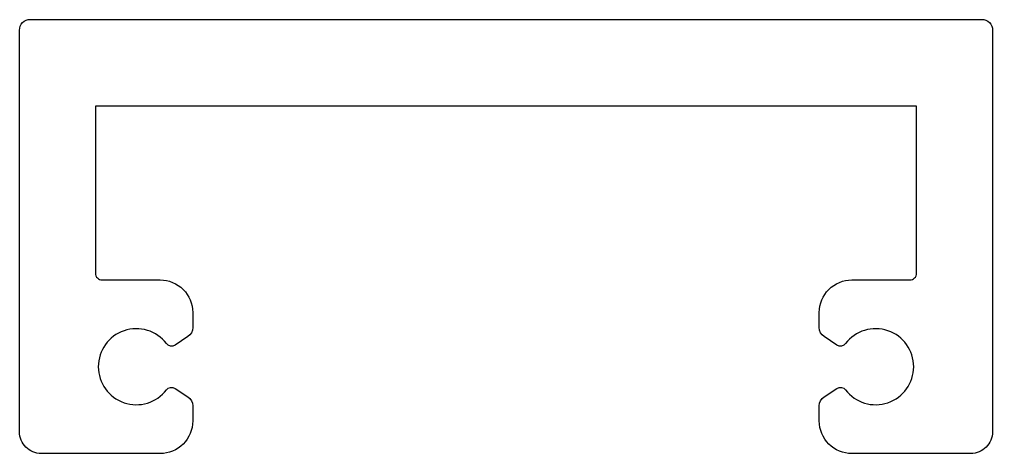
# Model space of a CAD drawing. Extents: x 230.5 to 275.3, y 248.7 to 268.7.
import ezdxf

# ---------------------------------------------------------------- set-up
doc = ezdxf.new("R2010")
doc.units = 0
doc.layers.add('ANA', color=220, linetype='CONTINUOUS')

msp = doc.modelspace()

# ---------------------------------------------------------------- linework, layer by layer
at = {"layer": 'ANA'}
msp.add_lwpolyline([(268.857, 256.698), (271.534, 256.698, 0.414214), (271.834, 256.998), (271.834, 264.698), (234.034, 264.698), (234.034, 256.998, 0.414214), (234.334, 256.698), (237.01, 256.698, -0.414214), (238.51, 255.198), (238.51, 254.501, -0.250158), (238.289, 254.086), (237.707, 253.696, -0.395546), (237.302, 253.763, 2.946182), (237.302, 251.632, -0.395546), (237.707, 251.699), (238.289, 251.309, -0.250158), (238.51, 250.894), (238.51, 250.198, -0.414214), (237.01, 248.698), (231.534, 248.698, -0.414214), (230.534, 249.698), (230.534, 268.198, -0.414214), (231.034, 268.698), (274.834, 268.698, -0.414214), (275.334, 268.198), (275.334, 249.698, -0.414214), (274.334, 248.698), (268.857, 248.698, -0.414214), (267.357, 250.198), (267.357, 250.894, -0.250158), (267.579, 251.309), (268.16, 251.699, -0.395546), (268.565, 251.632, 2.946182), (268.565, 253.763, -0.395546), (268.16, 253.696), (267.579, 254.086, -0.250158), (267.357, 254.501), (267.357, 255.198, -0.414214)], format="xyb", close=True, dxfattribs=at)

doc.saveas('drawing.dxf')
